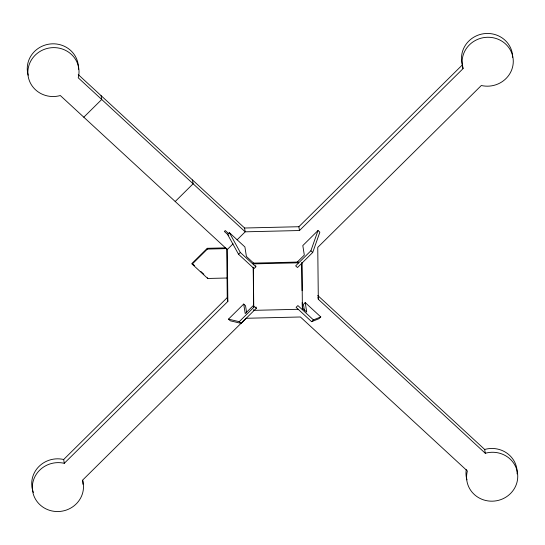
<?xml version="1.0" encoding="UTF-8"?>
<svg xmlns="http://www.w3.org/2000/svg" width="545" height="545" viewBox="0 0 545 545"><rect width="100%" height="100%" fill="white"/><g stroke="black" fill="none" stroke-linecap="round" stroke-linejoin="round"><path stroke-width="0.82" d="M310.882 250.789L318.028 230.515L319.854 232.204L312.707 252.478L297.488 267.541L295.663 265.858L310.882 250.789L312.707 252.478M83.807 117.202L101.717 99.483L101.111 95.675M175.211 201.507L193.114 183.781L192.514 179.979M227.735 277.991L207.713 278.468L192.174 264.134L192.051 263.378L207.27 248.309L225.63 247.873M192.174 264.134L207.393 249.072L226.584 248.615M254.331 263.78L246.415 256.47L244.903 246.96L229.37 232.626L227.578 234.404L238.526 254.243L254.065 268.576L255.85 266.805L255.653 265.538M317.953 296.977L318.314 299.26L485.282 453.263A25.615 24.43 -9 0 1 517.627 473.993A25.615 24.43 -9 0 1 490.193 501.141A25.615 24.43 -9 0 1 467.378 470.989L300.411 316.986L246.129 318.28L82.561 480.165A25.615 24.43 -9 0 1 60.406 511.394A25.615 24.43 -9 0 1 32.4 485.561A25.615 24.43 -9 0 1 64.283 463.305L227.844 301.419L227.285 249.542L233.042 243.847M237.136 239.793L245.196 231.823L299.478 230.528L463.046 68.643A25.615 24.43 -9 0 1 485.2 37.414A25.615 24.43 -9 0 1 513.206 63.247A25.615 24.43 -9 0 1 481.324 85.504L317.755 247.382L318.314 299.26M238.526 254.243L240.318 252.471L229.37 232.626M33.449 492.462A25.615 24.43 -9 0 1 38.17 467.303A25.615 24.43 -9 0 1 63.676 459.496L227.245 297.618L226.713 248.288M78.242 74.583L244.589 228.014L298.871 226.72L462.439 64.835A25.615 24.43 -9 0 1 483.49 33.749A25.615 24.43 -9 0 1 512.675 57.307M256.102 307.039L256.3 308.307L241.081 323.369L230.317 320.821L228.491 319.132L243.71 304.069L245.536 305.752L246.667 312.885M318.028 230.515L302.809 245.577L304.314 255.094L297.148 262.179M253.575 305.309L245.216 313.579L243.71 304.069M228.491 319.132L239.248 321.686L254.474 306.617L256.3 308.307M320.767 316.931L313.436 319.915L297.897 305.582L296.105 307.353L311.645 321.686L318.975 318.702L320.767 316.931L305.227 302.598L303.436 304.376L304.444 310.711M311.645 321.686L313.436 319.915M298.428 262.05L253.166 263.126L253.289 263.889L298.551 262.813M298.21 309.294L253.786 310.35L253.663 309.594M317.715 295.458L484.682 449.462A25.615 24.43 -9 0 1 517.11 473.912M228.471 233.512L225.276 230.562L224.377 231.448L228.771 235.501M302.468 308.177L306.733 312.115L305.227 302.598M240.318 252.471L255.85 266.805M227.285 249.542L60.318 95.539A25.615 24.43 -9 0 1 27.972 74.815A25.615 24.43 -9 0 1 55.406 47.66A25.615 24.43 -9 0 1 78.228 77.812L245.196 231.823L244.589 228.014M192.051 263.378L194.538 265.667M200.751 271.403L203.857 274.264M239.248 321.686L241.081 323.369M462.439 64.835L463.046 68.643M484.682 449.462L485.282 453.263M298.871 226.72L299.478 230.528M227.245 297.618L227.844 301.419M207.27 248.309L207.393 249.072M207.591 277.705L207.713 278.468M63.676 459.496L64.283 463.305M301.903 262.731L302.407 309.192L302.203 302.536M301.794 262.813L302.08 290.703M253.323 267.268L253.752 306.971M253.214 267.35L253.636 307.06M28.19 75.19A25.615 24.43 -9 0 1 50.065 43.995A25.615 24.43 -9 0 1 78.391 69.256M466.908 479.845A25.615 24.43 -9 0 1 466.268 469.538M82.751 480.281A25.615 24.43 -9 0 1 82.86 484.26"/></g></svg>
